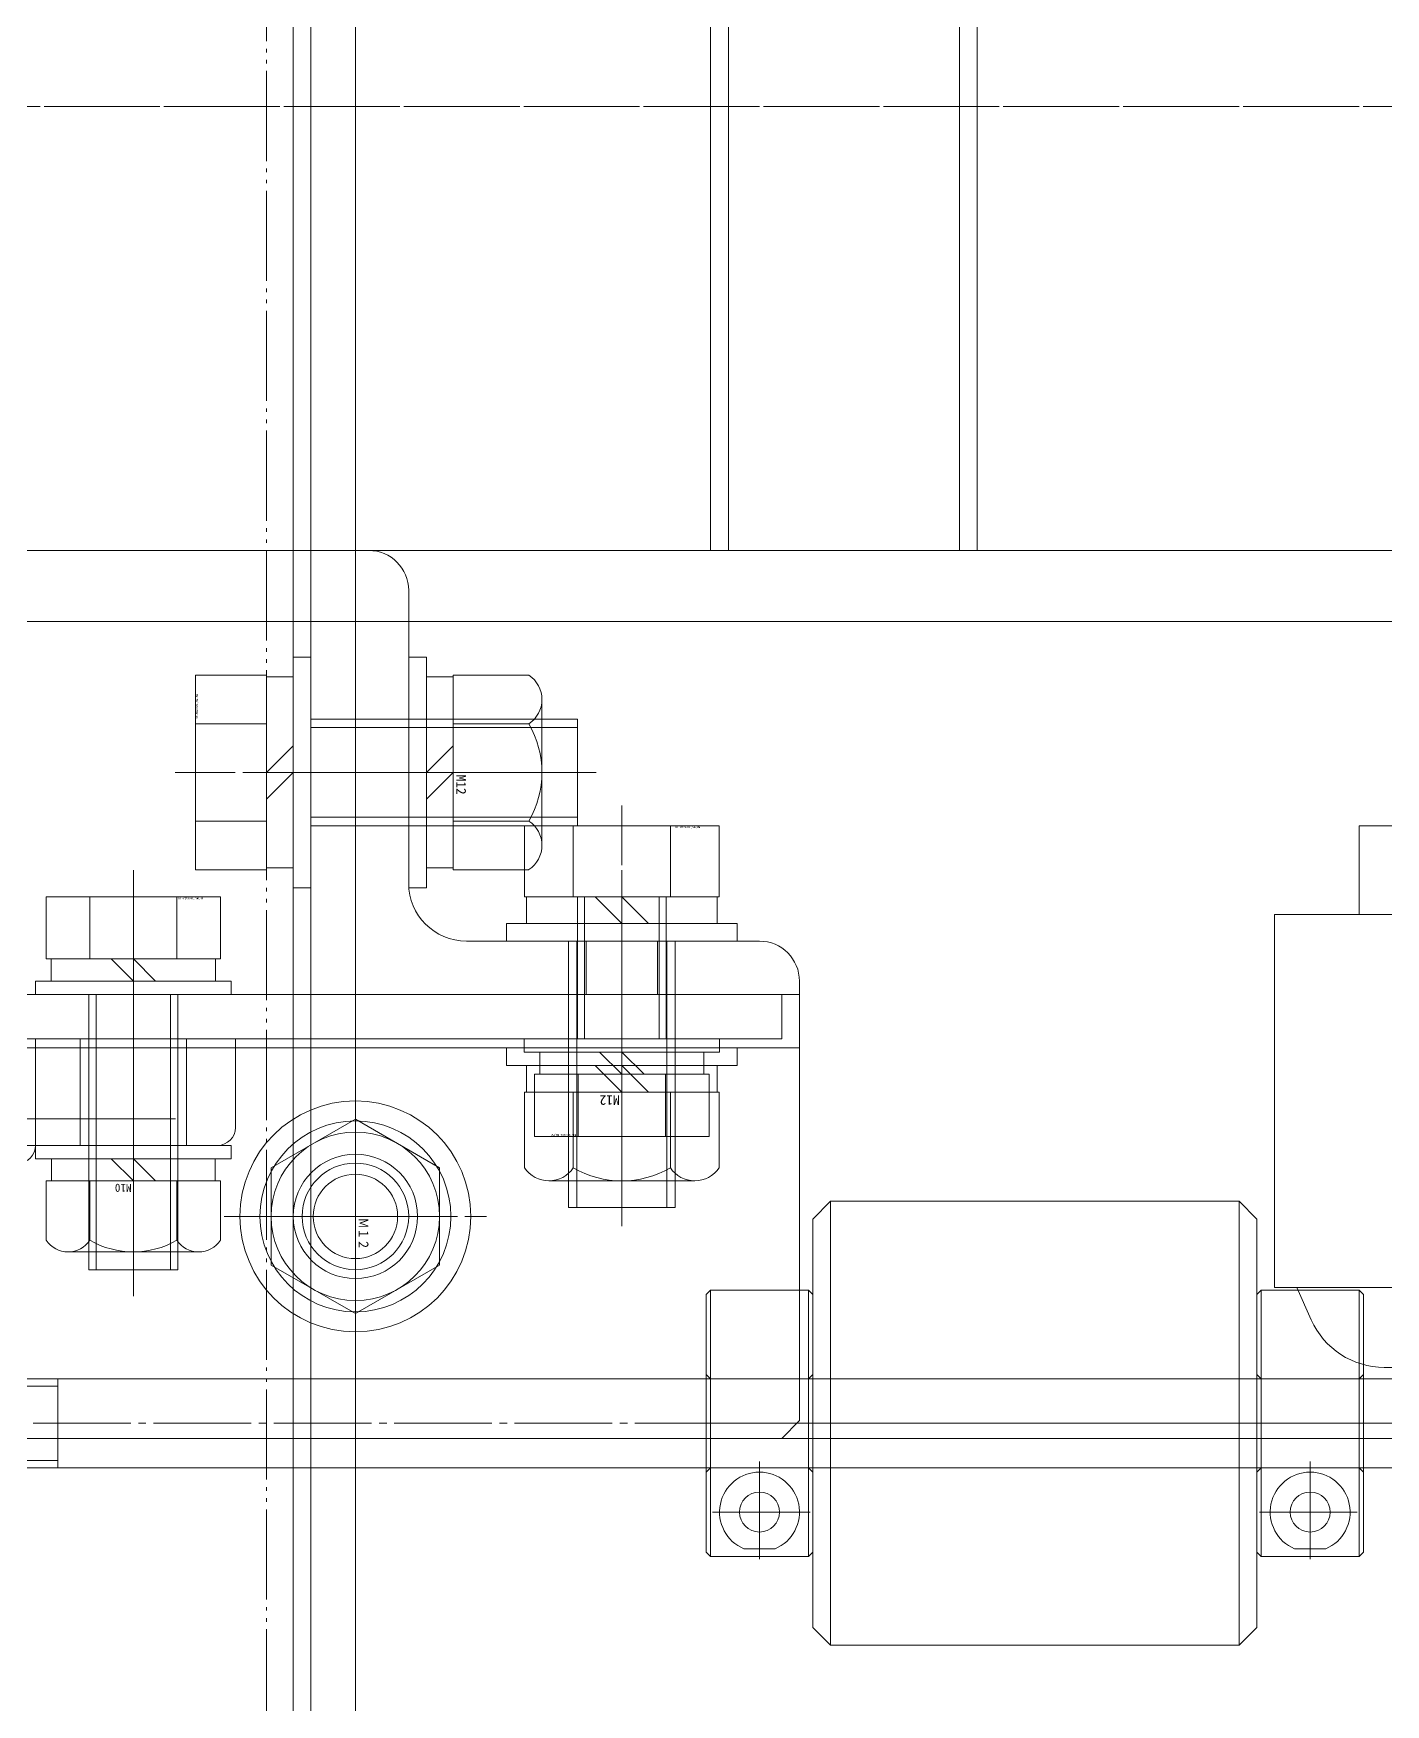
# Model space of a CAD drawing. Units: millimetres at full size. Extents: x -21196 to 21204, y -11807 to 11807.
# Drawn here: x -8425.8 to -8273.5, y -3560.1 to -3371.9 of the extents above; entities that cross this region are included whole.
import ezdxf
from ezdxf.enums import TextEntityAlignment as Align

# ---------------------------------------------------------------- set-up
doc = ezdxf.new("R2010")
doc.units = ezdxf.units.MM
doc.header["$LTSCALE"] = 0.5
doc.linetypes.add('USER3', pattern=[26.999999, 20.299999, -1.7, 0.8, -1.7, 0.8, -1.7])
doc.linetypes.add('USER4', pattern=[27.1, 22, -1.7, 1.7, -1.7])
doc.layers.add('1-0_設備-5(241129配置図菊池追記(立面図).jww)(機器配置図 260128.dwg)', color=7, linetype='Continuous', lineweight=9)
doc.styles.add('ＭＳ ゴシック', font='')
doc.styles.get('ＭＳ ゴシック').set_extended_font_data('MS Gothic')

msp = doc.modelspace()

# ---------------------------------------------------------------- linework, layer by layer
at = {"layer": '1-0_設備-5(241129配置図菊池追記(立面図).jww)(機器配置図 260128.dwg)'}
for p, q in [((-8394.5216, -3780.1472), (-8394.5216, -1210.1472)), ((-8389.5216, -1370.1472), (-8389.5216, -3485.1472)), ((-8347.5215, -1430.1471), (-8347.5215, -3430.1471)), ((-8321.5215, -3430.1471), (-8321.5215, -1430.1471)), ((-8349.5215, -1435.1471), (-8349.5215, -3425.1471)), ((-8396.5216, -2476.1472), (-8396.5216, -3733.1472)), ((-8394.5216, -2476.1472), (-8394.5216, -3733.1472)), ((-8388.0216, -3430.1471), (-8389.5216, -3430.1471)), ((-8389.5216, -3480.1471), (-8389.5216, -3430.1471)), ((-8388.0215, -3430.1471), (-8389.5215, -3430.1471)), ((-8389.5215, -3480.1471), (-8389.5215, -3430.1471)), ((-8388.0215, -3430.1471), (-8389.5215, -3430.1471)), ((-8389.5215, -3480.1471), (-8389.5215, -3430.1471)), ((-8383.5216, -3467.6471), (-8383.5216, -3434.6471)), ((-8383.5215, -3467.6471), (-8383.5215, -3434.6471)), ((-8383.5215, -3467.6471), (-8383.5215, -3434.6471)), ((-9209.5215, -3438.1471), (-6709.5215, -3438.1471)), ((-9209.5215, -3438.1471), (-6709.5215, -3438.1471)), ((-9209.5215, -3438.1471), (-6709.5215, -3438.1471)), ((-8396.5216, -3468.1472), (-8396.5216, -3442.1472)), ((-8394.5216, -3442.1472), (-8396.5216, -3442.1472)), ((-8394.5216, -3468.1472), (-8394.5216, -3442.1472)), ((-8407.5216, -3466.1168), (-8407.5216, -3444.1775)), ((-8399.5216, -3444.1775), (-8407.5216, -3444.1775)), ((-8399.5216, -3466.1168), (-8399.5216, -3444.1775)), ((-8378.5216, -3466.0972), (-8378.5216, -3444.1972)), ((-8378.5216, -3444.1972), (-8369.9886, -3444.1972)), ((-8396.5216, -3444.3972), (-8399.5216, -3444.3972)), ((-8381.5216, -3444.3972), (-8378.5216, -3444.3972)), ((-8368.5216, -3446.9342), (-8368.5216, -3463.3592)), ((-8399.5216, -3449.6623), (-8407.5216, -3449.6623)), ((-8364.5216, -3449.1472), (-8394.5216, -3449.1472)), ((-8378.5216, -3449.6722), (-8369.9886, -3449.6722)), ((-8364.5216, -3461.1472), (-8364.5216, -3449.1472)), ((-8364.5216, -3450.0942), (-8394.5216, -3450.0942)), ((-8399.5216, -3455.1472), (-8396.5216, -3452.1472)), ((-8381.5216, -3455.1472), (-8378.5216, -3452.1472)), ((-8396.5216, -3455.1472), (-8399.5216, -3458.1472)), ((-8378.5216, -3455.1472), (-8381.5216, -3458.1472)), ((-8399.5216, -3460.632), (-8407.5216, -3460.632)), ((-8364.5216, -3460.2002), (-8394.5216, -3460.2002)), ((-8364.5216, -3461.1472), (-8394.5216, -3461.1472)), ((-8378.5216, -3460.6222), (-8369.9886, -3460.6222)), ((-8370.4912, -3461.1471), (-8348.5519, -3461.1471)), ((-8370.4912, -3469.1471), (-8370.4912, -3461.1471)), ((-8370.4912, -3461.1471), (-8348.5519, -3461.1471)), ((-8370.4912, -3469.1471), (-8370.4912, -3461.1471)), ((-8365.0063, -3469.1471), (-8365.0063, -3461.1471)), ((-8365.0063, -3469.1471), (-8365.0063, -3461.1471)), ((-8354.0367, -3469.1471), (-8354.0367, -3461.1471)), ((-8354.0367, -3469.1471), (-8354.0367, -3461.1471)), ((-8348.5519, -3469.1471), (-8348.5519, -3461.1471)), ((-8348.5519, -3469.1471), (-8348.5519, -3461.1471)), ((-8276.5215, -3471.1471), (-8276.5215, -3461.1471)), ((-8162.5215, -3461.1471), (-8276.5215, -3461.1471)), ((-8399.5216, -3466.1168), (-8407.5216, -3466.1168)), ((-8399.5216, -3465.8972), (-8396.5216, -3465.8972)), ((-8378.5216, -3465.8972), (-8381.5216, -3465.8972)), ((-8369.9886, -3466.0972), (-8378.5216, -3466.0972)), ((-8396.5216, -3468.1472), (-8394.5216, -3468.1472)), ((-8424.3365, -3469.1471), (-8404.7066, -3469.1471)), ((-8424.3365, -3476.1471), (-8424.3365, -3469.1471)), ((-8419.429, -3476.1471), (-8419.429, -3469.1471)), ((-8409.6141, -3476.1471), (-8409.6141, -3469.1471)), ((-8404.7066, -3476.1471), (-8404.7066, -3469.1471)), ((-8370.4912, -3469.1471), (-8348.5519, -3469.1471)), ((-8370.4912, -3469.1471), (-8348.5519, -3469.1471)), ((-8370.2715, -3469.1471), (-8370.2715, -3472.1471)), ((-8370.2715, -3469.1471), (-8370.2715, -3472.1471)), ((-8364.5215, -3469.1471), (-8364.5215, -3485.1471)), ((-8354.5215, -3469.1471), (-8364.5215, -3469.1471)), ((-8364.5215, -3469.1471), (-8364.5215, -3485.1471)), ((-8354.5215, -3469.1471), (-8364.5215, -3469.1471)), ((-8364.5215, -3469.1471), (-8364.5215, -3485.1471)), ((-8354.5215, -3469.1471), (-8364.5215, -3469.1471)), ((-8363.7095, -3469.1471), (-8363.7095, -3485.1471)), ((-8363.7095, -3469.1471), (-8363.7095, -3485.1471)), ((-8363.7095, -3469.1471), (-8363.7095, -3485.1471)), ((-8359.5215, -3472.1471), (-8362.5215, -3469.1471)), ((-8359.5215, -3472.1471), (-8362.5215, -3469.1471)), ((-8359.5215, -3469.1471), (-8356.5215, -3472.1471)), ((-8359.5215, -3469.1471), (-8356.5215, -3472.1471)), ((-8355.3335, -3469.1471), (-8355.3335, -3485.1471)), ((-8355.3335, -3469.1471), (-8355.3335, -3485.1471)), ((-8355.3335, -3469.1471), (-8355.3335, -3485.1471)), ((-8354.5215, -3469.1471), (-8354.5215, -3485.1471)), ((-8354.5215, -3469.1471), (-8354.5215, -3485.1471)), ((-8354.5215, -3469.1471), (-8354.5215, -3485.1471)), ((-8348.7715, -3472.1471), (-8348.7715, -3469.1471)), ((-8348.7715, -3472.1471), (-8348.7715, -3469.1471)), ((-8372.5215, -3472.1471), (-8346.5215, -3472.1471)), ((-8372.5215, -3472.1471), (-8372.5215, -3474.1471)), ((-8372.5215, -3472.1471), (-8346.5215, -3472.1471)), ((-8372.5215, -3472.1471), (-8372.5215, -3474.1471)), ((-8346.5215, -3474.1471), (-8346.5215, -3472.1471)), ((-8346.5215, -3474.1471), (-8346.5215, -3472.1471)), ((-8286.0215, -3471.1471), (-8286.0215, -3513.1471)), ((-8286.0215, -3471.1471), (-8153.0215, -3471.1471)), ((-8344.0216, -3474.1471), (-8377.0216, -3474.1471)), ((-8344.0215, -3474.1471), (-8377.0215, -3474.1471)), ((-8344.0215, -3474.1471), (-8377.0215, -3474.1471)), ((-8372.5215, -3474.1471), (-8346.5215, -3474.1471)), ((-8372.5215, -3474.1471), (-8346.5215, -3474.1471)), ((-8365.5215, -3504.1471), (-8365.5215, -3474.1471)), ((-8365.5215, -3504.1471), (-8365.5215, -3474.1471)), ((-8364.5745, -3504.1471), (-8364.5745, -3474.1471)), ((-8364.5745, -3504.1471), (-8364.5745, -3474.1471)), ((-8364.5216, -3474.1471), (-8364.5216, -3480.1471)), ((-8364.5215, -3474.1471), (-8364.5215, -3480.1471)), ((-8364.5215, -3474.1471), (-8364.5215, -3480.1471)), ((-8363.5216, -3474.1471), (-8363.5216, -3480.1471)), ((-8363.5215, -3474.1471), (-8363.5215, -3480.1471)), ((-8363.5215, -3474.1471), (-8363.5215, -3480.1471)), ((-8355.5216, -3474.1471), (-8355.5216, -3480.1471)), ((-8355.5215, -3474.1471), (-8355.5215, -3480.1471)), ((-8355.5215, -3474.1471), (-8355.5215, -3480.1471)), ((-8354.5216, -3474.1471), (-8354.5216, -3480.1471)), ((-8354.5215, -3474.1471), (-8354.5215, -3480.1471)), ((-8354.5215, -3474.1471), (-8354.5215, -3480.1471)), ((-8354.4685, -3504.1471), (-8354.4685, -3474.1471)), ((-8354.4685, -3504.1471), (-8354.4685, -3474.1471)), ((-8353.5215, -3504.1471), (-8353.5215, -3474.1471)), ((-8353.5215, -3504.1471), (-8353.5215, -3474.1471)), ((-8404.7066, -3476.1471), (-8424.3365, -3476.1471)), ((-8423.7715, -3476.1471), (-8423.7715, -3478.6471)), ((-8414.5215, -3478.6471), (-8417.0215, -3476.1471)), ((-8414.5215, -3476.1471), (-8412.0215, -3478.6471)), ((-8405.2715, -3478.6471), (-8405.2715, -3476.1471)), ((-8425.5215, -3478.6471), (-8403.5215, -3478.6471)), ((-8425.5215, -3478.6471), (-8425.5215, -3480.1471)), ((-8403.5215, -3480.1471), (-8403.5215, -3478.6471)), ((-8339.5216, -3478.6471), (-8339.5216, -3480.1471)), ((-8339.5215, -3478.6471), (-8339.5215, -3480.1471)), ((-8339.5215, -3478.6471), (-8339.5215, -3480.1471)), ((-8425.5215, -3480.1471), (-8403.5215, -3480.1471)), ((-8419.5215, -3511.1471), (-8419.5215, -3480.1471)), ((-8418.7095, -3511.1471), (-8418.7095, -3480.1471)), ((-8410.3335, -3511.1471), (-8410.3335, -3480.1471)), ((-8409.5215, -3511.1471), (-8409.5215, -3480.1471)), ((-8389.5216, -3480.1471), (-8339.5216, -3480.1471)), ((-8389.5215, -3480.1471), (-8339.5215, -3480.1471)), ((-8389.5215, -3480.1471), (-8339.5215, -3480.1471)), ((-8573.5215, -3485.1471), (-8425.5215, -3485.1471)), ((-8516.0215, -3485.1471), (-8403.0215, -3485.1471)), ((-8425.5215, -3497.1471), (-8425.5215, -3485.1471)), ((-8420.5215, -3497.1471), (-8420.5215, -3485.1471)), ((-8408.5215, -3497.1471), (-8408.5215, -3485.1471)), ((-8403.0215, -3495.1471), (-8403.0215, -3485.1471)), ((-8370.5215, -3485.1471), (-8370.5215, -3486.6471)), ((-8348.5215, -3485.1471), (-8370.5215, -3485.1471)), ((-8370.5215, -3485.1471), (-8370.5215, -3486.6471)), ((-8348.5215, -3485.1471), (-8370.5215, -3485.1471)), ((-8370.5215, -3485.1471), (-8370.5215, -3486.6471)), ((-8348.5215, -3485.1471), (-8370.5215, -3485.1471)), ((-8348.5215, -3486.6471), (-8348.5215, -3485.1471)), ((-8348.5215, -3486.6471), (-8348.5215, -3485.1471)), ((-8348.5215, -3486.6471), (-8348.5215, -3485.1471)), ((-8659.5215, -3486.1471), (-8339.5215, -3486.1471)), ((-8339.5215, -3486.1471), (-8659.5215, -3486.1471)), ((-8659.5215, -3486.1471), (-8339.5215, -3486.1471)), ((-8348.5215, -3486.6471), (-8370.5215, -3486.6471)), ((-8348.5215, -3486.6471), (-8370.5215, -3486.6471)), ((-8348.5215, -3486.6471), (-8370.5215, -3486.6471)), ((-8368.7715, -3486.6471), (-8368.7715, -3489.1471)), ((-8368.7715, -3486.6471), (-8368.7715, -3489.1471)), ((-8368.7715, -3486.6471), (-8368.7715, -3489.1471)), ((-8359.5215, -3489.1471), (-8362.0215, -3486.6471)), ((-8359.5215, -3489.1471), (-8362.0215, -3486.6471)), ((-8359.5215, -3489.1471), (-8362.0215, -3486.6471)), ((-8359.5215, -3486.6471), (-8357.0215, -3489.1471)), ((-8359.5215, -3486.6471), (-8357.0215, -3489.1471)), ((-8359.5215, -3486.6471), (-8357.0215, -3489.1471)), ((-8350.2715, -3489.1471), (-8350.2715, -3486.6471)), ((-8350.2715, -3489.1471), (-8350.2715, -3486.6471)), ((-8350.2715, -3489.1471), (-8350.2715, -3486.6471)), ((-8370.2715, -3491.1471), (-8370.2715, -3488.1471)), ((-8370.2715, -3491.1471), (-8370.2715, -3488.1471)), ((-8369.3365, -3489.1471), (-8349.7065, -3489.1471)), ((-8369.3365, -3489.1471), (-8369.3365, -3496.1471)), ((-8369.3365, -3489.1471), (-8349.7066, -3489.1471)), ((-8369.3365, -3489.1471), (-8369.3365, -3496.1471)), ((-8369.3365, -3489.1471), (-8349.7065, -3489.1471)), ((-8369.3365, -3489.1471), (-8369.3365, -3496.1471)), ((-8364.429, -3489.1471), (-8364.429, -3496.1471)), ((-8364.429, -3489.1471), (-8364.429, -3496.1471)), ((-8364.429, -3489.1471), (-8364.429, -3496.1471)), ((-8359.5215, -3491.1471), (-8362.5215, -3488.1471)), ((-8359.5215, -3491.1471), (-8362.5215, -3488.1471)), ((-8359.5215, -3488.1471), (-8356.5215, -3491.1471)), ((-8359.5215, -3488.1471), (-8356.5215, -3491.1471)), ((-8354.614, -3489.1471), (-8354.614, -3496.1471)), ((-8354.614, -3489.1471), (-8354.614, -3496.1471)), ((-8354.614, -3489.1471), (-8354.614, -3496.1471)), ((-8349.7066, -3489.1471), (-8349.7066, -3496.1471)), ((-8349.7065, -3489.1471), (-8349.7065, -3496.1471)), ((-8349.7065, -3489.1471), (-8349.7065, -3496.1471)), ((-8348.7715, -3488.1471), (-8348.7715, -3491.1471)), ((-8348.7715, -3488.1471), (-8348.7715, -3491.1471)), ((-8370.4715, -3491.1471), (-8348.5715, -3491.1471)), ((-8370.4715, -3499.6801), (-8370.4715, -3491.1471)), ((-8370.4715, -3491.1471), (-8348.5715, -3491.1471)), ((-8370.4715, -3499.6801), (-8370.4715, -3491.1471)), ((-8364.9965, -3491.1471), (-8364.9965, -3499.6801)), ((-8364.9965, -3491.1471), (-8364.9965, -3499.6801)), ((-8354.0465, -3491.1471), (-8354.0465, -3499.6801)), ((-8354.0465, -3491.1471), (-8354.0465, -3499.6801)), ((-8348.5715, -3491.1471), (-8348.5715, -3499.6801)), ((-8348.5715, -3491.1471), (-8348.5715, -3499.6801)), ((-8447.1882, -3494.1471), (-8409.7937, -3494.1471)), ((-8349.7065, -3496.1471), (-8369.3365, -3496.1471)), ((-8349.7066, -3496.1471), (-8369.3365, -3496.1471)), ((-8349.7065, -3496.1471), (-8369.3365, -3496.1471)), ((-8431.8132, -3497.1471), (-8405.0215, -3497.1471)), ((-8423.7215, -3501.1471), (-8423.7215, -3498.6471)), ((-8414.5215, -3501.1471), (-8417.0215, -3498.6471)), ((-8414.5215, -3498.6471), (-8412.0215, -3501.1471)), ((-8405.3215, -3498.6471), (-8405.3215, -3501.1471)), ((-8380.0385, -3510.6221), (-8380.0385, -3499.6721)), ((-8380.0385, -3510.6221), (-8380.0385, -3499.6721)), ((-8380.0385, -3510.6221), (-8380.0385, -3499.6721)), ((-8404.7215, -3501.1471), (-8424.3215, -3501.1471)), ((-8424.3215, -3507.8341), (-8424.3215, -3501.1471)), ((-8419.4215, -3507.8341), (-8419.4215, -3501.1471)), ((-8409.6215, -3501.1471), (-8409.6215, -3507.8341)), ((-8404.7215, -3501.1471), (-8404.7215, -3507.8341)), ((-8351.3085, -3501.1471), (-8367.7335, -3501.1471)), ((-8351.3085, -3501.1471), (-8367.7335, -3501.1471)), ((-8365.5215, -3504.1471), (-8353.5215, -3504.1471)), ((-8365.5215, -3504.1471), (-8353.5215, -3504.1471)), ((-8336.0215, -3503.4471), (-8336.0215, -3553.4471)), ((-8290.0215, -3503.4471), (-8290.0215, -3553.4471)), ((-8407.1715, -3509.1471), (-8421.8715, -3509.1471)), ((-8419.5215, -3511.1471), (-8409.5215, -3511.1471)), ((-8349.5215, -3513.4471), (-8350.0215, -3513.9471)), ((-8349.5215, -3513.4471), (-8349.5215, -3543.4471)), ((-8338.5215, -3513.4471), (-8349.5215, -3513.4471)), ((-8338.5215, -3513.4471), (-8338.5215, -3543.4471)), ((-8338.0215, -3513.9471), (-8338.5215, -3513.4471)), ((-8288.0215, -3513.9471), (-8287.5215, -3513.4471)), ((-8287.5215, -3513.4471), (-8287.5215, -3543.4471)), ((-8287.5215, -3513.4471), (-8276.5215, -3513.4471)), ((-8286.0215, -3513.1471), (-8153.0215, -3513.1471)), ((-8283.5215, -3513.1471), (-8281.897, -3516.8024)), ((-8276.5215, -3513.4471), (-8276.5215, -3543.4471)), ((-8276.5215, -3513.4471), (-8276.0215, -3513.9471)), ((-8350.0215, -3513.9471), (-8350.0215, -3542.9471)), ((-8338.0215, -3513.9471), (-8338.0215, -3542.9471)), ((-8288.0215, -3513.9471), (-8288.0215, -3542.9471)), ((-8276.0215, -3513.9471), (-8276.0215, -3542.9471)), ((-8350.0215, -3522.9471), (-8349.5215, -3523.4471)), ((-8338.5215, -3523.4471), (-8338.0215, -3522.9471)), ((-8287.5215, -3523.4471), (-8288.0215, -3522.9471)), ((-8276.0215, -3522.9471), (-8276.5215, -3523.4471)), ((-8273.6727, -3522.1471), (-8165.3704, -3522.1471)), ((-8448.0215, -3524.2591), (-8423.0215, -3524.2591)), ((-8423.0215, -3533.4471), (-8423.0215, -3523.4471)), ((-8338.5215, -3523.4471), (-8349.5215, -3523.4471)), ((-8288.0215, -3523.4471), (-8338.0215, -3523.4471)), ((-8287.5215, -3523.4471), (-8276.5215, -3523.4471)), ((-8338.0215, -3528.4471), (-8350.0215, -3528.4471)), ((-8288.0215, -3528.4471), (-8338.0215, -3528.4471)), ((-8288.0215, -3528.4471), (-8276.0215, -3528.4471)), ((-8448.0215, -3532.6351), (-8423.0215, -3532.6351)), ((-8349.5215, -3533.4471), (-8350.0215, -3533.9471)), ((-8338.5215, -3533.4471), (-8349.5215, -3533.4471)), ((-8338.0215, -3533.9471), (-8338.5215, -3533.4471)), ((-8288.0215, -3533.4471), (-8338.0215, -3533.4471)), ((-8288.0215, -3533.9471), (-8287.5215, -3533.4471)), ((-8287.5215, -3533.4471), (-8276.5215, -3533.4471)), ((-8276.5215, -3533.4471), (-8276.0215, -3533.9471)), ((-8350.0215, -3542.9471), (-8349.5215, -3543.4471)), ((-8338.5215, -3543.4471), (-8349.5215, -3543.4471)), ((-8342.2629, -3542.5893), (-8345.7802, -3542.5893)), ((-8338.0215, -3542.9471), (-8338.5215, -3543.4471)), ((-8288.0215, -3542.9471), (-8287.5215, -3543.4471)), ((-8287.5215, -3543.4471), (-8276.5215, -3543.4471)), ((-8283.7802, -3542.5893), (-8280.2629, -3542.5893)), ((-8276.0215, -3542.9471), (-8276.5215, -3543.4471))]:
    msp.add_line(p, q, dxfattribs=at)
at = {"layer": '1-0_設備-5(241129配置図菊池追記(立面図).jww)(機器配置図 260128.dwg)', "linetype": 'USER4'}
for p, q in [((-8362.4131, -3455.1472), (-8409.7976, -3455.1472)), ((-8381.9869, -3455.1472), (-8402.1206, -3455.1472)), ((-8395.0164, -3455.1471), (-8377.9144, -3455.1471)), ((-8395.0163, -3455.1471), (-8377.9143, -3455.1471)), ((-8395.0163, -3455.1471), (-8377.9143, -3455.1471)), ((-8383.5216, -3455.1472), (-8368.5216, -3455.1472)), ((-8359.5215, -3506.2556), (-8359.5215, -3458.8711)), ((-8359.5215, -3506.2556), (-8359.5215, -3458.8711)), ((-8414.5215, -3514.1471), (-8414.5215, -3466.1471)), ((-8359.5215, -3466.1471), (-8359.5215, -3499.1471)), ((-8359.5215, -3466.1471), (-8359.5215, -3499.1471)), ((-8359.5215, -3466.1471), (-8359.5215, -3499.1471)), ((-8359.5216, -3468.6523), (-8359.5216, -3485.7544)), ((-8359.5215, -3468.6523), (-8359.5215, -3485.7544)), ((-8359.5215, -3468.6523), (-8359.5215, -3485.7544)), ((-8414.5216, -3492.0836), (-8414.5216, -3473.3141)), ((-8359.5216, -3492.0836), (-8359.5216, -3473.3141)), ((-8359.5215, -3492.0836), (-8359.5215, -3473.3141)), ((-8359.5215, -3492.0836), (-8359.5215, -3473.3141)), ((-8359.5215, -3474.5399), (-8359.5215, -3491.642)), ((-8359.5215, -3474.5399), (-8359.5215, -3491.642)), ((-8359.5215, -3474.5399), (-8359.5215, -3491.642)), ((-8414.5215, -3502.1471), (-8414.5215, -3480.1471)), ((-8359.5215, -3486.1471), (-8359.5215, -3501.1471)), ((-8359.5215, -3486.1471), (-8359.5215, -3501.1471)), ((-8389.5215, -3519.9133), (-8389.5215, -3490.381)), ((-8389.5215, -3519.9133), (-8389.5215, -3490.381)), ((-8389.5215, -3519.9133), (-8389.5215, -3490.381)), ((-8389.5215, -3493.9612), (-8389.5215, -3516.3331)), ((-8389.5215, -3493.9612), (-8389.5215, -3516.3331)), ((-8389.5215, -3493.9612), (-8389.5215, -3516.3331)), ((-8389.5215, -3516.3331), (-8389.5215, -3493.9612)), ((-8389.5215, -3516.3331), (-8389.5215, -3493.9612)), ((-8389.5215, -3516.3331), (-8389.5215, -3493.9612)), ((-8414.5215, -3509.1471), (-8414.5215, -3497.1471)), ((-8404.2876, -3505.1471), (-8374.7554, -3505.1471)), ((-8404.2876, -3505.1471), (-8374.7554, -3505.1471)), ((-8404.2876, -3505.1471), (-8374.7554, -3505.1471)), ((-8400.7074, -3505.1471), (-8378.3356, -3505.1471)), ((-8400.7074, -3505.1471), (-8378.3356, -3505.1471)), ((-8400.7074, -3505.1471), (-8378.3356, -3505.1471)), ((-8378.3356, -3505.1471), (-8400.7074, -3505.1471)), ((-8378.3356, -3505.1471), (-8400.7074, -3505.1471)), ((-8378.3356, -3505.1471), (-8400.7074, -3505.1471)), ((-8265.748, -3528.4471), (-8450.6373, -3528.4471)), ((-8344.0215, -3532.757), (-8344.0215, -3544.1373)), ((-8282.0215, -3532.757), (-8282.0215, -3544.1373)), ((-8338.3314, -3538.4471), (-8349.7117, -3538.4471)), ((-8287.7117, -3538.4471), (-8276.3314, -3538.4471))]:
    msp.add_line(p, q, dxfattribs=at)
at = {"layer": '1-0_設備-5(241129配置図菊池追記(立面図).jww)(機器配置図 260128.dwg)', "linetype": 'USER3'}
for points in [[(-8399.5216, -1135.1472), (-8399.5216, -3842.1472), (-8599.5216, -3842.1472), (-8599.5216, -1135.1472)], [(-8999.5215, -1480.1471), (-6779.5215, -1480.1471), (-6779.5215, -3380.1471), (-8999.5215, -3380.1471)], [(-8999.5215, -1480.1471), (-6832.4215, -1480.1471), (-6832.4215, -3380.1471), (-8999.5215, -3380.1471)], [(-8995.3229, -1480.1471), (-6686.0215, -1480.1471), (-6686.0215, -3380.1471), (-8995.3229, -3380.1471)]]:
    msp.add_lwpolyline(points, close=True, dxfattribs=at)
at = {"layer": '1-0_設備-5(241129配置図菊池追記(立面図).jww)(機器配置図 260128.dwg)'}
for points in [[(-8389.5216, -3780.1472), (-8389.5216, -1210.1472), (-8427.5216, -1210.1472), (-8429.5216, -1212.1472), (-8429.5216, -3778.1472), (-8427.5216, -3780.1472)], [(-9209.5215, -3530.1471), (-6709.5215, -3530.1471), (-6709.5215, -3430.1471), (-9209.5215, -3430.1471)], [(-9209.5215, -3530.1471), (-6709.5215, -3530.1471), (-6709.5215, -3430.1471), (-9209.5215, -3430.1471)], [(-9209.5215, -3530.1471), (-6709.5215, -3530.1471), (-6709.5215, -3430.1471), (-9209.5215, -3430.1471)], [(-8381.5216, -3442.1472), (-8381.5216, -3468.1472), (-8383.5216, -3468.1472), (-8383.5216, -3442.1472)], [(-8659.5215, -3480.1471), (-8339.5215, -3480.1471), (-8339.5215, -3528.1471), (-8341.5215, -3530.1471), (-8657.5215, -3530.1471), (-8659.5215, -3528.1471)], [(-8339.5215, -3480.1471), (-8659.5215, -3480.1471), (-8659.5215, -3528.1471), (-8657.5215, -3530.1471), (-8341.5215, -3530.1471), (-8339.5215, -3528.1471)], [(-8659.5215, -3480.1471), (-8339.5215, -3480.1471), (-8339.5215, -3528.1471), (-8341.5215, -3530.1471), (-8657.5215, -3530.1471), (-8659.5215, -3528.1471)], [(-8657.5216, -3485.1471), (-8341.5216, -3485.1471), (-8341.5216, -3480.1471), (-8657.5216, -3480.1471)], [(-8657.5215, -3485.1471), (-8341.5215, -3485.1471), (-8341.5215, -3480.1471), (-8657.5215, -3480.1471)], [(-8657.5215, -3485.1471), (-8341.5215, -3485.1471), (-8341.5215, -3480.1471), (-8657.5215, -3480.1471)], [(-8346.5215, -3488.1471), (-8372.5215, -3488.1471), (-8372.5215, -3486.1471), (-8346.5215, -3486.1471)], [(-8346.5215, -3488.1471), (-8372.5215, -3488.1471), (-8372.5215, -3486.1471), (-8346.5215, -3486.1471)], [(-8403.5215, -3498.6471), (-8425.5215, -3498.6471), (-8425.5215, -3497.1471), (-8403.5215, -3497.1471)], [(-8290.0215, -3553.4471), (-8336.0215, -3553.4471), (-8338.0215, -3551.4471), (-8338.0215, -3505.4471), (-8336.0215, -3503.4471), (-8290.0215, -3503.4471), (-8288.0215, -3505.4471), (-8288.0215, -3551.4471)], [(-8448.0215, -3533.4471), (-8269.0215, -3533.4471), (-8268.0215, -3532.4471), (-8268.0215, -3524.4471), (-8269.0215, -3523.4471), (-8448.0215, -3523.4471)]]:
    msp.add_lwpolyline(points, close=True, dxfattribs=at)
for points in [[(-8349.5215, -3425.1471), (-8349.5215, -3430.1471), (-8319.5215, -3430.1471), (-8319.5215, -1430.1471), (-8349.5215, -1430.1471), (-8349.5215, -1435.1471)], [(-8380.0385, -3499.6721), (-8389.5215, -3494.1971), (-8399.0045, -3499.6721), (-8399.0045, -3510.6221)], [(-8380.0385, -3499.6721), (-8389.5215, -3494.1971), (-8399.0045, -3499.6721), (-8399.0045, -3510.6221)], [(-8380.0385, -3499.6721), (-8389.5215, -3494.1971), (-8399.0045, -3499.6721), (-8399.0045, -3510.6221)], [(-8399.0045, -3510.6221), (-8389.5215, -3516.0971), (-8380.0385, -3510.6221)], [(-8399.0045, -3510.6221), (-8389.5215, -3516.0971), (-8380.0385, -3510.6221)], [(-8399.0045, -3510.6221), (-8389.5215, -3516.0971), (-8380.0385, -3510.6221)]]:
    msp.add_lwpolyline(points, dxfattribs=at)
for centre, radius in [((-8389.5215, -3505.1471), 13), ((-8389.5215, -3505.1471), 13), ((-8389.5215, -3505.1471), 13), ((-8389.5215, -3505.1471), 10.75), ((-8389.5215, -3505.1471), 10.75), ((-8389.5215, -3505.1471), 10.75), ((-8389.5215, -3505.1471), 9.483), ((-8389.5215, -3505.1471), 9.483), ((-8389.5215, -3505.1471), 9.483), ((-8389.5215, -3505.1471), 7), ((-8389.5215, -3505.1471), 7), ((-8389.5215, -3505.1471), 7), ((-8389.5215, -3505.1471), 7), ((-8389.5215, -3505.1471), 7), ((-8389.5215, -3505.1471), 7), ((-8389.5215, -3505.1471), 6), ((-8389.5215, -3505.1471), 6), ((-8389.5215, -3505.1471), 6), ((-8389.5215, -3505.1471), 4.75), ((-8389.5215, -3505.1471), 4.75), ((-8389.5215, -3505.1471), 4.75), ((-8344.0215, -3538.4471), 2.25), ((-8282.0215, -3538.4471), 2.25)]:
    msp.add_circle(centre, radius, dxfattribs=at)
for centre, radius, start, end in [((-8388.0216, -3434.6471), 4.5, 0, 90), ((-8388.0215, -3434.6471), 4.5, 0, 90), ((-8388.0215, -3434.6471), 4.5, 0, 90), ((-8371.8096, -3446.9342), 3.288, 303.626, 56.374), ((-8379.4716, -3455.1472), 10.95, 330, 30), ((-8371.8096, -3463.3592), 3.288, 303.626, 56.374), ((-8377.0216, -3467.6471), 6.5, 180, 270), ((-8377.0215, -3467.6471), 6.5, 180, 270), ((-8377.0215, -3467.6471), 6.5, 180, 270), ((-8344.0216, -3478.6471), 4.5, 0, 90), ((-8344.0215, -3478.6471), 4.5, 0, 90), ((-8344.0215, -3478.6471), 4.5, 0, 90), ((-8405.0215, -3495.1471), 2, 270, 0), ((-8427.5215, -3497.1471), 2, 270, 0), ((-8367.7335, -3497.8591), 3.288, 213.626, 326.374), ((-8367.7335, -3497.8591), 3.288, 213.626, 326.374), ((-8359.5215, -3490.1971), 10.95, 240, 300), ((-8359.5215, -3490.1971), 10.95, 240, 300), ((-8351.3085, -3497.8591), 3.288, 213.626, 326.374), ((-8351.3085, -3497.8591), 3.288, 213.626, 326.374), ((-8421.8715, -3506.2051), 2.942, 213.626, 326.374), ((-8414.5215, -3499.3471), 9.8, 240, 300), ((-8407.1715, -3506.2051), 2.942, 213.626, 326.374), ((-8273.6727, -3513.1471), 9, 203.962, 270), ((-8344.0215, -3538.4471), 4.5, 293.004, 246.996), ((-8282.0215, -3538.4471), 4.5, 293.004, 246.996)]:
    msp.add_arc(centre, radius, start, end, dxfattribs=at)

# ---------------------------------------------------------------- texts
at = {"layer": '1-0_設備-5(241129配置図菊池追記(立面図).jww)(機器配置図 260128.dwg)', "style": 'ＭＳ ゴシック'}
for s, height, rotation, p in [('BT-M12x35L,SW,PW', 0.2203, 90, (-8407.1822, -3449.0945)), ('M12', 1.102, 270, (-8378.4927, -3455.3982)), ('M12', 1.102, 180, (-8359.7725, -3491.176)), ('M12', 1.102, 180, (-8359.7725, -3491.176)), ('BT-M10x20L,SW,PW', 0.2203, 180, (-8364.6648, -3495.8078)), ('BT-M10x20L,SW,PW', 0.2203, 180, (-8364.6648, -3495.8078)), ('BT-M10x20L,SW,PW', 0.2203, 180, (-8364.6648, -3495.8078)), ('M10', 0.918, 180, (-8414.7287, -3501.2104))]:
    msp.add_text(s, height=height, rotation=rotation, dxfattribs=at).set_placement(p, align=Align.BOTTOM_LEFT)
for s, p in [('BT-M12x35L,SW,PW', (-8353.4688, -3461.4865)), ('BT-M12x35L,SW,PW', (-8353.4688, -3461.4865)), ('BT-M10x35L,SW,PW', (-8409.4356, -3469.4865))]:
    msp.add_text(s, height=0.2203, dxfattribs=at).set_placement(p, align=Align.BOTTOM_LEFT)
at = {"layer": '1-0_設備-5(241129配置図菊池追記(立面図).jww)(機器配置図 260128.dwg)', "style": 'ＭＳ ゴシック', "width": 0.8}
msp.add_text('Ｍ１２', height=1.102, rotation=270, dxfattribs=at).set_placement((-8389.4927, -3505.3027), align=Align.BOTTOM_LEFT)
msp.add_text('Ｍ１２', height=1.102, rotation=270, dxfattribs=at).set_placement((-8389.4927, -3505.3027), align=Align.BOTTOM_LEFT)
msp.add_text('Ｍ１２', height=1.102, rotation=270, dxfattribs=at).set_placement((-8389.4927, -3505.3027), align=Align.BOTTOM_LEFT)

doc.saveas('drawing.dxf')
